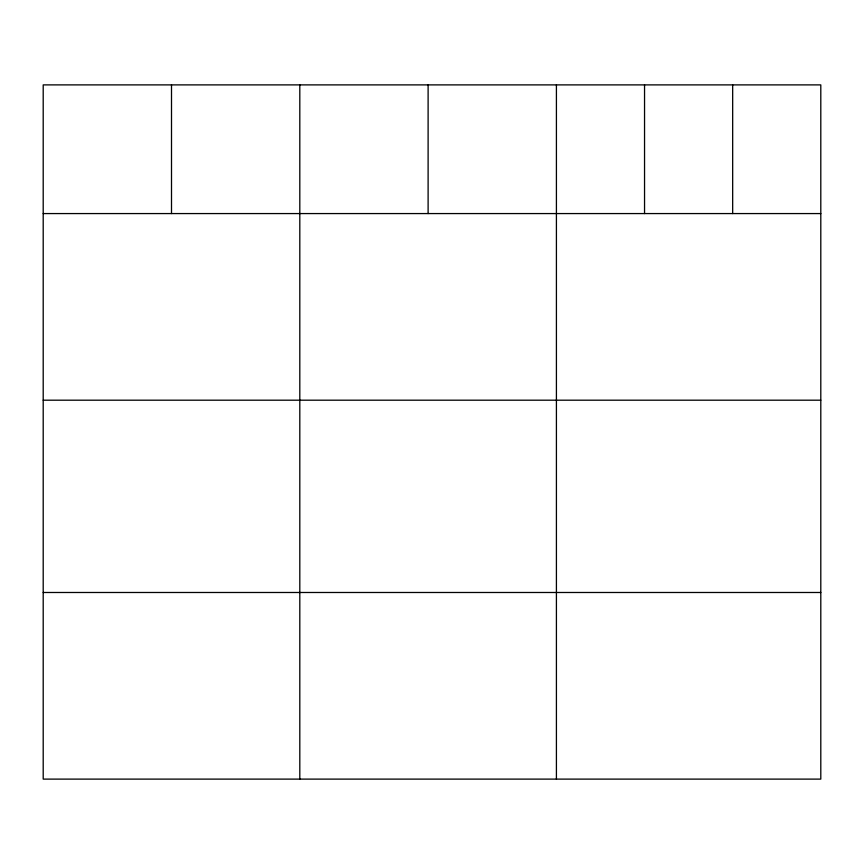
<?xml version="1.0" encoding="UTF-8"?>
<svg xmlns="http://www.w3.org/2000/svg" width="864" height="864" viewBox="0 0 864 864"><rect width="100%" height="100%" fill="white"/><g stroke="black" fill="none" stroke-linecap="round" stroke-linejoin="round"><path stroke-width="1.3" d="M820.8 213.57L820.8 779.112L43.2 779.112L43.2 84.888L820.8 84.888L820.8 213.57L43.2 213.57M43.2 400.194L820.8 400.194M43.2 592.488L820.8 592.488M732.672 84.888L732.672 213.57M644.544 84.888L644.544 213.57M556.416 84.888L556.416 779.112M428.112 84.888L428.112 213.57M299.808 84.888L299.808 779.112M171.504 84.888L171.504 213.57"/></g></svg>
